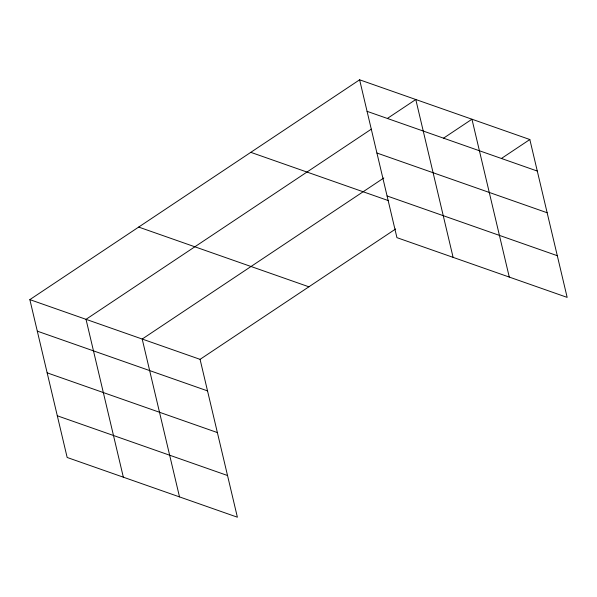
<?xml version="1.0" encoding="UTF-8"?>
<svg xmlns="http://www.w3.org/2000/svg" width="597" height="597" viewBox="0 0 597 597"><rect width="100%" height="100%" fill="white"/><g stroke="black" fill="none" stroke-linecap="round" stroke-linejoin="round"><path stroke-width="0.9" d="M29.85 299.619L200.07 359.349L237.382 517.203L67.162 457.474L29.85 299.619L359.618 79.797L529.837 139.526L567.15 297.381L396.93 237.651L359.618 79.797M371.341 129.139L86.02 319.335L123.34 477.182M387.431 118.407L415.788 99.512L453.101 257.359M383.826 177.966L142.198 339.044L179.51 496.891M443.608 138.123L471.958 119.221L509.278 277.068M200.07 359.349L395.669 228.964M501.48 158.429L529.837 139.526M367.073 111.333L537.293 171.063M376.923 153.019L547.143 212.748M387.08 195.965L557.299 255.695M250.792 152.339L388.565 200.682M138.676 227.076L308.895 286.806M37.305 331.156L207.525 390.886M47.156 372.841L217.375 432.571M57.312 415.788L227.532 475.518"/></g></svg>
